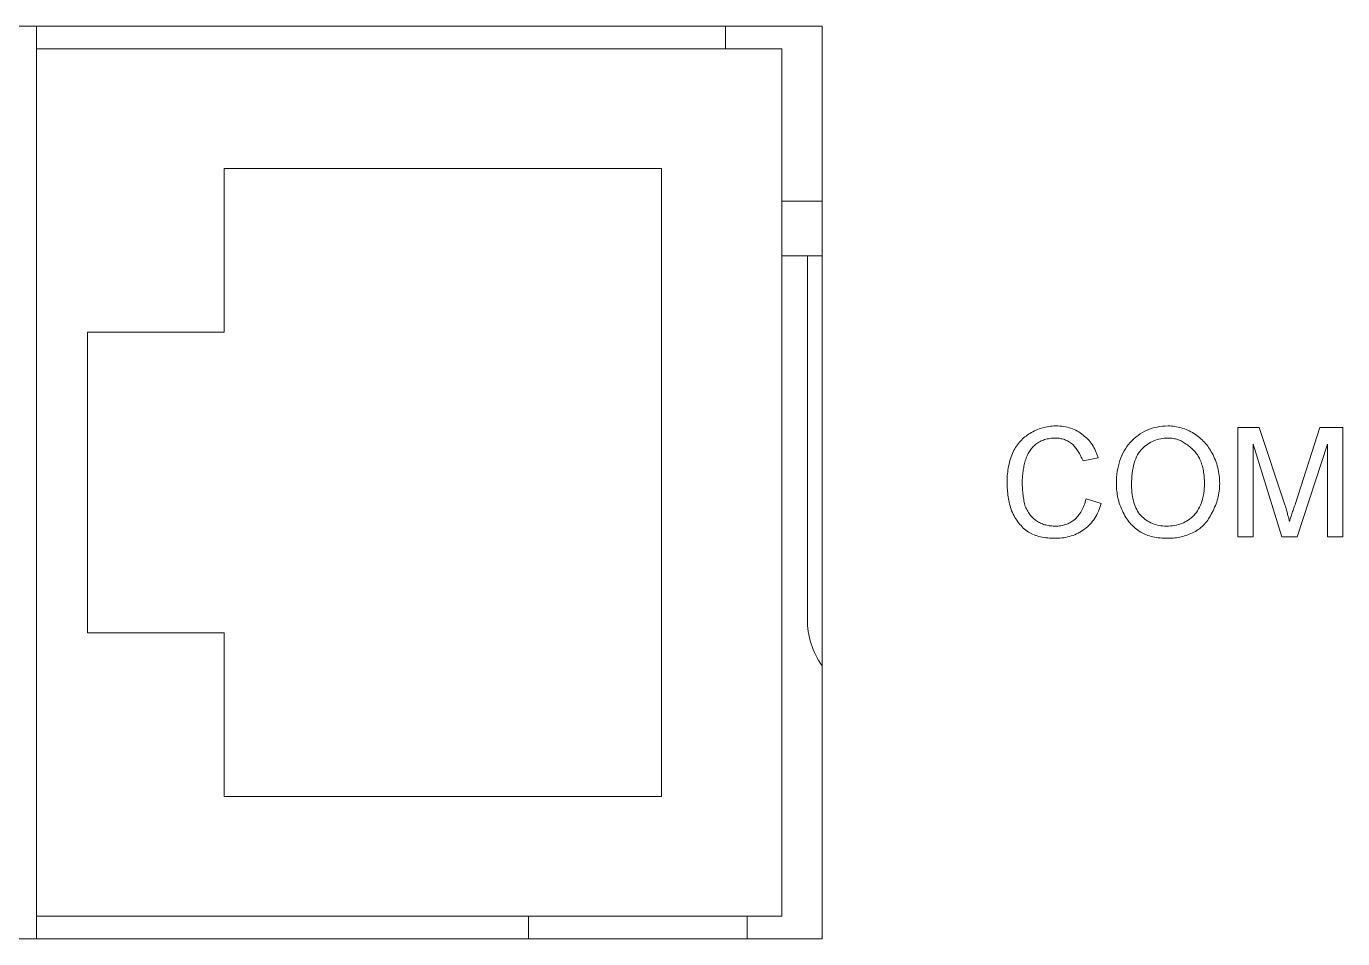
# Model space of a CAD drawing. Extents: x -194 to 239, y -574 to -265.
# Drawn here: x -103.81 to -96.19, y -326.64 to -321.35 of the extents above; entities that cross this region are included whole.
import ezdxf

# ---------------------------------------------------------------- set-up
doc = ezdxf.new("R2010")
doc.units = 0
doc.header["$LTSCALE"] = 0.5
doc.layers.add('VISIBLE', color=7, linetype='CONTINUOUS', lineweight=0)

msp = doc.modelspace()

# ---------------------------------------------------------------- linework, layer by layer
at = {"layer": 'VISIBLE', "color": 7, "lineweight": 5}
for p, q in [((-103.87022, -321.35381), (-99.2055, -321.35381)), ((-103.75005, -321.35381), (-103.75005, -321.48347)), ((-99.76528, -321.35381), (-99.76528, -321.48347)), ((-99.76528, -321.35381), (-99.76528, -321.48347)), ((-99.2055, -321.35381), (-99.2055, -326.63521)), ((-103.75005, -321.48347), (-103.75005, -326.50555)), ((-103.75005, -321.48347), (-99.43954, -321.48347)), ((-99.43954, -326.50555), (-99.43954, -321.48347)), ((-102.66531, -322.17606), (-100.1353, -322.17606)), ((-102.66531, -323.12482), (-102.66531, -322.17606)), ((-100.1353, -322.17606), (-100.1353, -325.81295)), ((-99.2055, -322.36581), (-99.43954, -322.36581)), ((-99.43954, -322.68206), (-99.2055, -322.68206)), ((-99.29089, -324.78514), (-99.29089, -322.68206)), ((-103.45594, -324.8642), (-103.45594, -323.12482)), ((-103.45594, -323.12482), (-102.66531, -323.12482)), ((-98.02591, -323.72555), (-98.01873, -323.72047)), ((-98.01873, -323.72047), (-98.01136, -323.71566)), ((-98.01136, -323.71566), (-98.00377, -323.71113)), ((-98.00377, -323.71113), (-97.99495, -323.70581)), ((-97.99495, -323.70581), (-97.98607, -323.70084)), ((-97.98607, -323.70084), (-97.97711, -323.69621)), ((-97.97711, -323.69621), (-97.96808, -323.69192)), ((-97.96808, -323.69192), (-97.95899, -323.68797)), ((-97.95899, -323.68797), (-97.94983, -323.68437)), ((-97.94983, -323.68437), (-97.9406, -323.68111)), ((-97.9406, -323.68111), (-97.9313, -323.67819)), ((-97.9313, -323.67819), (-97.92193, -323.67562)), ((-97.92193, -323.67562), (-97.91249, -323.67339)), ((-97.91249, -323.67339), (-97.90299, -323.6715)), ((-97.90299, -323.6715), (-97.89341, -323.66995)), ((-97.89341, -323.66995), (-97.88377, -323.66875)), ((-97.88377, -323.66875), (-97.87406, -323.6679)), ((-97.87406, -323.6679), (-97.86428, -323.66738)), ((-97.86428, -323.66738), (-97.85443, -323.66721)), ((-97.85443, -323.66721), (-97.84249, -323.66742)), ((-97.84249, -323.66742), (-97.83082, -323.66803)), ((-97.83082, -323.66803), (-97.81943, -323.66906)), ((-97.81943, -323.66906), (-97.80831, -323.6705)), ((-97.80831, -323.6705), (-97.79747, -323.67236)), ((-97.79747, -323.67236), (-97.7869, -323.67462)), ((-97.7869, -323.67462), (-97.7766, -323.6773)), ((-97.7766, -323.6773), (-97.76658, -323.68039)), ((-97.76658, -323.68039), (-97.75684, -323.68389)), ((-97.75684, -323.68389), (-97.74737, -323.6878)), ((-97.74737, -323.6878), (-97.73817, -323.69212)), ((-97.73817, -323.69212), (-97.72925, -323.69686)), ((-97.72925, -323.69686), (-97.7206, -323.70201)), ((-97.7206, -323.70201), (-97.71223, -323.70756)), ((-97.71223, -323.70756), (-97.70413, -323.71354)), ((-97.70413, -323.71354), (-97.69631, -323.71992)), ((-97.69631, -323.71992), (-97.68876, -323.72558)), ((-97.38949, -323.731), (-97.37731, -323.72157)), ((-97.37731, -323.72157), (-97.36478, -323.71288)), ((-97.36478, -323.71288), (-97.35192, -323.70496)), ((-97.35192, -323.70496), (-97.3387, -323.69778)), ((-97.3387, -323.69778), (-97.32515, -323.69137)), ((-97.32515, -323.69137), (-97.31125, -323.68571)), ((-97.31125, -323.68571), (-97.29701, -323.6808)), ((-97.29701, -323.6808), (-97.28243, -323.67665)), ((-97.28243, -323.67665), (-97.2675, -323.67325)), ((-97.2675, -323.67325), (-97.25223, -323.67061)), ((-97.25223, -323.67061), (-97.23662, -323.66872)), ((-97.23662, -323.66872), (-97.22066, -323.66759)), ((-97.22066, -323.66759), (-97.20436, -323.66721)), ((-97.20436, -323.66721), (-97.19451, -323.66738)), ((-97.19451, -323.66738), (-97.18473, -323.6679)), ((-97.18473, -323.6679), (-97.17502, -323.66875)), ((-97.17502, -323.66875), (-97.16538, -323.66995)), ((-97.16538, -323.66995), (-97.1558, -323.6715)), ((-97.1558, -323.6715), (-97.1463, -323.67339)), ((-97.1463, -323.67339), (-97.13686, -323.67562)), ((-97.13686, -323.67562), (-97.12749, -323.67819)), ((-97.12749, -323.67819), (-97.11819, -323.68111)), ((-97.11819, -323.68111), (-97.10896, -323.68437)), ((-97.10896, -323.68437), (-97.0998, -323.68797)), ((-97.0998, -323.68797), (-97.09071, -323.69192)), ((-97.09071, -323.69192), (-97.08168, -323.69621)), ((-97.08168, -323.69621), (-97.07272, -323.70084)), ((-97.07272, -323.70084), (-97.06384, -323.70581)), ((-97.06384, -323.70581), (-97.05502, -323.71113)), ((-97.05502, -323.71113), (-97.04637, -323.71673)), ((-97.04637, -323.71673), (-97.038, -323.72253)), ((-96.80026, -323.67599), (-96.67727, -323.67599)), ((-96.80026, -324.3085), (-96.80026, -323.67599)), ((-96.67727, -323.67599), (-96.52793, -324.12402)), ((-96.46644, -324.11523), (-96.32588, -323.67599)), ((-96.32588, -323.67599), (-96.19411, -323.67599)), ((-96.19411, -323.67599), (-96.19411, -324.3085)), ((-98.09121, -323.79953), (-98.0863, -323.79143)), ((-98.0863, -323.79143), (-98.08119, -323.78361)), ((-98.08119, -323.78361), (-98.07587, -323.77606)), ((-98.07587, -323.77606), (-98.07034, -323.76878)), ((-98.07034, -323.76878), (-98.06461, -323.76178)), ((-98.06461, -323.76178), (-98.05868, -323.75506)), ((-98.05868, -323.75506), (-98.05253, -323.74861)), ((-98.05253, -323.74861), (-98.04619, -323.74243)), ((-98.04619, -323.74243), (-98.03963, -323.73653)), ((-98.03963, -323.73653), (-98.03287, -323.7309)), ((-98.03287, -323.7309), (-98.02591, -323.72555)), ((-97.99351, -323.79716), (-97.99787, -323.80269)), ((-97.98895, -323.79184), (-97.99351, -323.79716)), ((-97.98418, -323.78673), (-97.98895, -323.79184)), ((-97.9792, -323.78182), (-97.98418, -323.78673)), ((-97.97402, -323.77712), (-97.9792, -323.78182)), ((-97.96863, -323.77263), (-97.97402, -323.77712)), ((-97.96304, -323.76837), (-97.96863, -323.77263)), ((-97.95724, -323.76439), (-97.96304, -323.76837)), ((-97.95124, -323.76068), (-97.95724, -323.76439)), ((-97.94502, -323.75725), (-97.95124, -323.76068)), ((-97.93861, -323.7541), (-97.94502, -323.75725)), ((-97.93198, -323.75121), (-97.93861, -323.7541)), ((-97.92516, -323.74861), (-97.93198, -323.75121)), ((-97.91812, -323.74627), (-97.92516, -323.74861)), ((-97.91088, -323.74421), (-97.91812, -323.74627)), ((-97.90343, -323.74243), (-97.91088, -323.74421)), ((-97.89578, -323.74092), (-97.90343, -323.74243)), ((-97.88792, -323.73968), (-97.89578, -323.74092)), ((-97.87986, -323.73872), (-97.88792, -323.73968)), ((-97.87159, -323.73804), (-97.87986, -323.73872)), ((-97.86311, -323.73762), (-97.87159, -323.73804)), ((-97.85443, -323.73749), (-97.86311, -323.73762)), ((-97.84788, -323.73762), (-97.85443, -323.73749)), ((-97.84139, -323.73804), (-97.84788, -323.73762)), ((-97.83497, -323.73872), (-97.84139, -323.73804)), ((-97.82863, -323.73968), (-97.83497, -323.73872)), ((-97.82235, -323.74092), (-97.82863, -323.73968)), ((-97.81614, -323.74243), (-97.82235, -323.74092)), ((-97.80999, -323.74421), (-97.81614, -323.74243)), ((-97.80392, -323.74627), (-97.80999, -323.74421)), ((-97.79791, -323.74861), (-97.80392, -323.74627)), ((-97.79198, -323.75121), (-97.79791, -323.74861)), ((-97.78611, -323.7541), (-97.79198, -323.75121)), ((-97.78031, -323.75725), (-97.78611, -323.7541)), ((-97.77458, -323.76068), (-97.78031, -323.75725)), ((-97.76892, -323.76439), (-97.77458, -323.76068)), ((-97.76332, -323.76837), (-97.76892, -323.76439)), ((-97.7578, -323.77263), (-97.76332, -323.76837)), ((-97.75344, -323.77712), (-97.7578, -323.77263)), ((-97.74915, -323.78182), (-97.75344, -323.77712)), ((-97.74493, -323.78673), (-97.74915, -323.78182)), ((-97.74078, -323.79184), (-97.74493, -323.78673)), ((-97.73669, -323.79716), (-97.74078, -323.79184)), ((-97.73268, -323.80269), (-97.73669, -323.79716)), ((-97.68876, -323.72558), (-97.68148, -323.73159)), ((-97.68148, -323.73159), (-97.67448, -323.73793)), ((-97.67448, -323.73793), (-97.66776, -323.74463)), ((-97.66776, -323.74463), (-97.6613, -323.75166)), ((-97.6613, -323.75166), (-97.65513, -323.75904)), ((-97.65513, -323.75904), (-97.64922, -323.76676)), ((-97.64922, -323.76676), (-97.6436, -323.77482)), ((-97.6436, -323.77482), (-97.63824, -323.78323)), ((-97.63824, -323.78323), (-97.63317, -323.79198)), ((-97.63317, -323.79198), (-97.62836, -323.80107)), ((-97.45085, -323.79895), (-97.44251, -323.78676)), ((-97.44251, -323.78676), (-97.43355, -323.77506)), ((-97.43355, -323.77506), (-97.42398, -323.76384)), ((-97.42398, -323.76384), (-97.41283, -323.75214)), ((-97.41283, -323.75214), (-97.40133, -323.74119)), ((-97.40133, -323.74119), (-97.38949, -323.731)), ((-97.34591, -323.79153), (-97.3537, -323.79898)), ((-97.33791, -323.78457), (-97.34591, -323.79153)), ((-97.32971, -323.77808), (-97.33791, -323.78457)), ((-97.32131, -323.77208), (-97.32971, -323.77808)), ((-97.31269, -323.76655), (-97.32131, -323.77208)), ((-97.30387, -323.76151), (-97.31269, -323.76655)), ((-97.29485, -323.75694), (-97.30387, -323.76151)), ((-97.28562, -323.75286), (-97.29485, -323.75694)), ((-97.27618, -323.74926), (-97.28562, -323.75286)), ((-97.26654, -323.74613), (-97.27618, -323.74926)), ((-97.25669, -323.74349), (-97.26654, -323.74613)), ((-97.24664, -323.74133), (-97.25669, -323.74349)), ((-97.23638, -323.73965), (-97.24664, -323.74133)), ((-97.22591, -323.73845), (-97.23638, -323.73965)), ((-97.21524, -323.73773), (-97.22591, -323.73845)), ((-97.20436, -323.73749), (-97.21524, -323.73773)), ((-97.19674, -323.73762), (-97.20436, -323.73749)), ((-97.18926, -323.73804), (-97.19674, -323.73762)), ((-97.18192, -323.73872), (-97.18926, -323.73804)), ((-97.17471, -323.73968), (-97.18192, -323.73872)), ((-97.16764, -323.74092), (-97.17471, -323.73968)), ((-97.16071, -323.74243), (-97.16764, -323.74092)), ((-97.15391, -323.74421), (-97.16071, -323.74243)), ((-97.14726, -323.74627), (-97.15391, -323.74421)), ((-97.14074, -323.74861), (-97.14726, -323.74627)), ((-97.13436, -323.75121), (-97.14074, -323.74861)), ((-97.12811, -323.7541), (-97.13436, -323.75121)), ((-97.122, -323.75725), (-97.12811, -323.7541)), ((-97.11603, -323.76068), (-97.122, -323.75725)), ((-97.1102, -323.76439), (-97.11603, -323.76068)), ((-97.1045, -323.76837), (-97.1102, -323.76439)), ((-97.09894, -323.77263), (-97.1045, -323.76837)), ((-97.09246, -323.77709), (-97.09894, -323.77263)), ((-97.08618, -323.78169), (-97.09246, -323.77709)), ((-97.0801, -323.78642), (-97.08618, -323.78169)), ((-97.07423, -323.79129), (-97.0801, -323.78642)), ((-97.06857, -323.7963), (-97.07423, -323.79129)), ((-97.06312, -323.80145), (-97.06857, -323.7963)), ((-97.038, -323.72253), (-97.0299, -323.72853)), ((-97.0299, -323.72853), (-97.02207, -323.73474)), ((-97.02207, -323.73474), (-97.01453, -323.74116)), ((-97.01453, -323.74116), (-97.00725, -323.74778)), ((-97.00725, -323.74778), (-97.00025, -323.75461)), ((-97.00025, -323.75461), (-96.99352, -323.76165)), ((-96.99352, -323.76165), (-96.98707, -323.76889)), ((-96.98707, -323.76889), (-96.9809, -323.77633)), ((-96.9809, -323.77633), (-96.97499, -323.78398)), ((-96.97499, -323.78398), (-96.96937, -323.79184)), ((-96.96937, -323.79184), (-96.96401, -323.79991)), ((-96.5455, -324.3085), (-96.71241, -323.77263)), ((-96.71241, -323.77263), (-96.71241, -324.3085)), ((-96.28196, -323.77263), (-96.45765, -324.3085)), ((-96.28196, -324.3085), (-96.28196, -323.77263)), ((-98.12182, -323.87832), (-98.11894, -323.86768)), ((-98.11894, -323.86768), (-98.11578, -323.85718)), ((-98.11578, -323.85718), (-98.11235, -323.84682)), ((-98.11235, -323.84682), (-98.10864, -323.83659)), ((-98.10864, -323.83659), (-98.10466, -323.8265)), ((-98.10466, -323.8265), (-98.1004, -323.81655)), ((-98.1004, -323.81655), (-98.09591, -323.8079)), ((-98.09591, -323.8079), (-98.09121, -323.79953)), ((-98.03013, -323.86926), (-98.03225, -323.87695)), ((-98.02783, -323.86168), (-98.03013, -323.86926)), ((-98.02532, -323.8543), (-98.02783, -323.86168)), ((-98.02261, -323.84713), (-98.02532, -323.8543)), ((-98.01969, -323.84016), (-98.02261, -323.84713)), ((-98.01657, -323.8334), (-98.01969, -323.84016)), ((-98.01324, -323.82684), (-98.01657, -323.8334)), ((-98.00971, -323.8205), (-98.01324, -323.82684)), ((-98.00597, -323.81435), (-98.00971, -323.8205)), ((-98.00202, -323.80842), (-98.00597, -323.81435)), ((-97.99787, -323.80269), (-98.00202, -323.80842)), ((-97.72873, -323.80842), (-97.73268, -323.80269)), ((-97.72486, -323.81435), (-97.72873, -323.80842)), ((-97.72105, -323.8205), (-97.72486, -323.81435)), ((-97.71731, -323.82684), (-97.72105, -323.8205)), ((-97.71363, -323.8334), (-97.71731, -323.82684)), ((-97.71003, -323.84016), (-97.71363, -323.8334)), ((-97.7065, -323.84713), (-97.71003, -323.84016)), ((-97.70303, -323.8543), (-97.7065, -323.84713)), ((-97.69963, -323.86168), (-97.70303, -323.8543)), ((-97.69631, -323.86926), (-97.69963, -323.86168)), ((-97.60846, -323.85169), (-97.69631, -323.86926)), ((-97.62836, -323.80107), (-97.62383, -323.81051)), ((-97.62383, -323.81051), (-97.61958, -323.82029)), ((-97.61958, -323.82029), (-97.6156, -323.83041)), ((-97.6156, -323.83041), (-97.61189, -323.84088)), ((-97.61189, -323.84088), (-97.60846, -323.85169)), ((-97.48791, -323.88213), (-97.48328, -323.86706)), ((-97.48328, -323.86706), (-97.47802, -323.85248)), ((-97.47802, -323.85248), (-97.47216, -323.83837)), ((-97.47216, -323.83837), (-97.46567, -323.82475)), ((-97.46567, -323.82475), (-97.45857, -323.81161)), ((-97.45857, -323.81161), (-97.45085, -323.79895)), ((-97.39574, -323.8696), (-97.39982, -323.88244)), ((-97.39117, -323.85745), (-97.39574, -323.8696)), ((-97.38613, -323.84599), (-97.39117, -323.85745)), ((-97.3806, -323.83522), (-97.38613, -323.84599)), ((-97.3746, -323.82513), (-97.3806, -323.83522)), ((-97.36811, -323.81573), (-97.3746, -323.82513)), ((-97.36115, -323.80701), (-97.36811, -323.81573)), ((-97.3537, -323.79898), (-97.36115, -323.80701)), ((-97.05787, -323.80674), (-97.06312, -323.80145)), ((-97.05282, -323.81216), (-97.05787, -323.80674)), ((-97.04798, -323.81772), (-97.05282, -323.81216)), ((-97.04335, -323.82341), (-97.04798, -323.81772)), ((-97.03892, -323.82925), (-97.04335, -323.82341)), ((-97.0347, -323.83522), (-97.03892, -323.82925)), ((-97.03069, -323.84133), (-97.0347, -323.83522)), ((-97.02688, -323.84757), (-97.03069, -323.84133)), ((-97.02328, -323.85395), (-97.02688, -323.84757)), ((-97.01988, -323.86047), (-97.02328, -323.85395)), ((-97.01669, -323.86823), (-97.01988, -323.86047)), ((-97.0137, -323.87612), (-97.01669, -323.86823)), ((-96.96401, -323.79991), (-96.95893, -323.80818)), ((-96.95893, -323.80818), (-96.95413, -323.81665)), ((-96.95413, -323.81665), (-96.9496, -323.82534)), ((-96.9496, -323.82534), (-96.94428, -323.83529)), ((-96.94428, -323.83529), (-96.93931, -323.84538)), ((-96.93931, -323.84538), (-96.93467, -323.8556)), ((-96.93467, -323.8556), (-96.93038, -323.86596)), ((-96.93038, -323.86596), (-96.92644, -323.87647)), ((-98.13431, -323.95663), (-98.13335, -323.94503)), ((-98.13335, -323.94503), (-98.13211, -323.93357)), ((-98.13211, -323.93357), (-98.1306, -323.92224)), ((-98.1306, -323.92224), (-98.12882, -323.91106)), ((-98.12882, -323.91106), (-98.12676, -323.90001)), ((-98.12676, -323.90001), (-98.12443, -323.88909)), ((-98.12443, -323.88909), (-98.12182, -323.87832)), ((-98.04523, -323.94613), (-98.04598, -323.95381)), ((-98.04433, -323.93844), (-98.04523, -323.94613)), ((-98.0433, -323.93075), (-98.04433, -323.93844)), ((-98.04214, -323.92307), (-98.0433, -323.93075)), ((-98.04083, -323.91538), (-98.04214, -323.92307)), ((-98.03939, -323.90769), (-98.04083, -323.91538)), ((-98.03781, -323.90001), (-98.03939, -323.90769)), ((-98.0361, -323.89232), (-98.03781, -323.90001)), ((-98.03424, -323.88463), (-98.0361, -323.89232)), ((-98.03225, -323.87695), (-98.03424, -323.88463)), ((-97.50181, -323.96466), (-97.50026, -323.94719)), ((-97.50026, -323.94719), (-97.4981, -323.9302)), ((-97.4981, -323.9302), (-97.49532, -323.9137)), ((-97.49532, -323.9137), (-97.49192, -323.89767)), ((-97.49192, -323.89767), (-97.48791, -323.88213)), ((-97.41135, -323.94064), (-97.41303, -323.9569)), ((-97.40919, -323.92506), (-97.41135, -323.94064)), ((-97.40655, -323.91016), (-97.40919, -323.92506)), ((-97.40342, -323.89596), (-97.40655, -323.91016)), ((-97.39982, -323.88244), (-97.40342, -323.89596)), ((-97.01092, -323.88415), (-97.0137, -323.87612)), ((-97.00835, -323.89232), (-97.01092, -323.88415)), ((-97.00598, -323.90062), (-97.00835, -323.89232)), ((-97.00382, -323.90906), (-97.00598, -323.90062)), ((-97.00186, -323.91764), (-97.00382, -323.90906)), ((-97.00011, -323.92636), (-97.00186, -323.91764)), ((-96.99857, -323.93521), (-97.00011, -323.92636)), ((-96.99723, -323.9442), (-96.99857, -323.93521)), ((-96.9961, -323.95333), (-96.99723, -323.9442)), ((-96.92644, -323.87647), (-96.92283, -323.8871)), ((-96.92283, -323.8871), (-96.91957, -323.89788)), ((-96.91957, -323.89788), (-96.91666, -323.90879)), ((-96.91666, -323.90879), (-96.91408, -323.91984)), ((-96.91408, -323.91984), (-96.91185, -323.93103)), ((-96.91185, -323.93103), (-96.90997, -323.94235)), ((-96.90997, -323.94235), (-96.90842, -323.95381)), ((-98.13554, -323.99225), (-98.13541, -323.98024)), ((-98.13544, -324.00319), (-98.13554, -323.99225)), ((-98.13513, -324.01407), (-98.13544, -324.00319)), ((-98.13541, -323.98024), (-98.13499, -323.96836)), ((-98.13462, -324.02488), (-98.13513, -324.01407)), ((-98.13499, -323.96836), (-98.13431, -323.95663)), ((-98.1339, -324.03562), (-98.13462, -324.02488)), ((-98.04763, -323.98456), (-98.0477, -323.99225)), ((-98.0477, -323.99225), (-98.04763, -324.00206)), ((-98.04742, -323.97687), (-98.04763, -323.98456)), ((-98.04763, -324.00206), (-98.04742, -324.01174)), ((-98.04708, -323.96919), (-98.04742, -323.97687)), ((-98.04742, -324.01174), (-98.04708, -324.02128)), ((-98.0466, -323.9615), (-98.04708, -323.96919)), ((-98.04708, -324.02128), (-98.0466, -324.03068)), ((-98.04598, -323.95381), (-98.0466, -323.9615)), ((-97.50304, -324.00103), (-97.50273, -323.9826)), ((-97.5029, -324.01194), (-97.50304, -324.00103)), ((-97.50249, -324.02272), (-97.5029, -324.01194)), ((-97.50273, -323.9826), (-97.50181, -323.96466)), ((-97.50181, -324.03336), (-97.50249, -324.02272)), ((-97.41495, -323.99149), (-97.41519, -324.00982)), ((-97.41519, -324.00982), (-97.41499, -324.02388)), ((-97.41499, -324.02388), (-97.41437, -324.03754)), ((-97.41423, -323.97385), (-97.41495, -323.99149)), ((-97.41303, -323.9569), (-97.41423, -323.97385)), ((-96.99517, -323.9626), (-96.9961, -323.95333)), ((-96.99445, -323.972), (-96.99517, -323.9626)), ((-96.99449, -324.02889), (-96.99376, -324.01513)), ((-96.99394, -323.98154), (-96.99445, -323.972)), ((-96.99363, -323.99122), (-96.99394, -323.98154)), ((-96.99376, -324.01513), (-96.99352, -324.00103)), ((-96.99352, -324.00103), (-96.99363, -323.99122)), ((-96.90842, -323.95381), (-96.90722, -323.96541)), ((-96.90722, -323.96541), (-96.90636, -323.97715)), ((-96.90636, -324.02286), (-96.90722, -324.03366)), ((-96.90636, -323.97715), (-96.90585, -323.98902)), ((-96.90585, -324.01198), (-96.90636, -324.02286)), ((-96.90585, -323.98902), (-96.90568, -324.00103)), ((-96.90568, -324.00103), (-96.90585, -324.01198)), ((-98.13297, -324.04629), (-98.1339, -324.03562)), ((-98.13184, -324.0569), (-98.13297, -324.04629)), ((-98.1305, -324.06743), (-98.13184, -324.0569)), ((-98.12896, -324.0779), (-98.1305, -324.06743)), ((-98.12721, -324.08829), (-98.12896, -324.0779)), ((-98.12525, -324.09862), (-98.12721, -324.08829)), ((-98.12309, -324.10888), (-98.12525, -324.09862)), ((-98.0466, -324.03068), (-98.04598, -324.03994)), ((-98.04598, -324.03994), (-98.04523, -324.04907)), ((-98.04523, -324.04907), (-98.04433, -324.05806)), ((-98.04433, -324.05806), (-98.0433, -324.06692)), ((-98.0433, -324.06692), (-98.04214, -324.07563)), ((-98.04214, -324.07563), (-98.04083, -324.08421)), ((-98.04083, -324.08421), (-98.03939, -324.09265)), ((-98.03939, -324.09265), (-98.03781, -324.10096)), ((-98.03781, -324.10096), (-98.0361, -324.10912)), ((-97.68368, -324.10809), (-97.68107, -324.09862)), ((-97.68107, -324.09862), (-97.67874, -324.08888)), ((-97.67874, -324.08888), (-97.59089, -324.11523)), ((-97.50084, -324.04386), (-97.50181, -324.03336)), ((-97.49961, -324.05422), (-97.50084, -324.04386)), ((-97.4981, -324.06445), (-97.49961, -324.05422)), ((-97.49631, -324.07453), (-97.4981, -324.06445)), ((-97.49426, -324.08449), (-97.49631, -324.07453)), ((-97.49192, -324.0943), (-97.49426, -324.08449)), ((-97.48931, -324.10398), (-97.49192, -324.0943)), ((-97.41437, -324.03754), (-97.41334, -324.05079)), ((-97.41334, -324.05079), (-97.4119, -324.06362)), ((-97.4119, -324.06362), (-97.41005, -324.07604)), ((-97.41005, -324.07604), (-97.40778, -324.08805)), ((-97.40778, -324.08805), (-97.4051, -324.09965)), ((-97.4051, -324.09965), (-97.40202, -324.11084)), ((-97.0089, -324.10425), (-97.00529, -324.09255)), ((-97.00529, -324.09255), (-97.00217, -324.08051)), ((-97.00217, -324.08051), (-96.99953, -324.06812)), ((-96.99953, -324.06812), (-96.99737, -324.05539)), ((-96.99737, -324.05539), (-96.99569, -324.04231)), ((-96.99569, -324.04231), (-96.99449, -324.02889)), ((-96.91957, -324.09708), (-96.92283, -324.10741)), ((-96.91666, -324.08668), (-96.91957, -324.09708)), ((-96.91408, -324.07622), (-96.91666, -324.08668)), ((-96.91185, -324.06568), (-96.91408, -324.07622)), ((-96.90997, -324.05508), (-96.91185, -324.06568)), ((-96.90842, -324.04441), (-96.90997, -324.05508)), ((-96.90722, -324.03366), (-96.90842, -324.04441)), ((-98.12072, -324.11908), (-98.12309, -324.10888)), ((-98.11815, -324.1292), (-98.12072, -324.11908)), ((-98.11537, -324.13925), (-98.11815, -324.1292)), ((-98.11238, -324.14924), (-98.11537, -324.13925)), ((-98.10919, -324.15916), (-98.11238, -324.14924)), ((-98.10469, -324.1689), (-98.10919, -324.15916)), ((-98.09999, -324.17837), (-98.10469, -324.1689)), ((-98.09509, -324.18757), (-98.09999, -324.17837)), ((-98.0361, -324.10912), (-98.03424, -324.11715)), ((-98.03424, -324.11715), (-98.03225, -324.12505)), ((-98.03225, -324.12505), (-98.03013, -324.1328)), ((-98.03013, -324.1328), (-98.02676, -324.14035)), ((-98.02676, -324.14035), (-98.02326, -324.14763)), ((-98.02326, -324.14763), (-98.01963, -324.15463)), ((-98.01963, -324.15463), (-98.01585, -324.16135)), ((-98.01585, -324.16135), (-98.01194, -324.1678)), ((-98.01194, -324.1678), (-98.00789, -324.17398)), ((-98.00789, -324.17398), (-98.0037, -324.17988)), ((-97.7195, -324.18098), (-97.71442, -324.17398)), ((-97.71442, -324.17398), (-97.70962, -324.16671)), ((-97.70962, -324.16671), (-97.70509, -324.15916)), ((-97.70509, -324.15916), (-97.70084, -324.15133)), ((-97.70084, -324.15133), (-97.69685, -324.14323)), ((-97.69685, -324.14323), (-97.69315, -324.13486)), ((-97.69315, -324.13486), (-97.68972, -324.12621)), ((-97.68972, -324.12621), (-97.68656, -324.11729)), ((-97.68656, -324.11729), (-97.68368, -324.10809)), ((-97.61165, -324.17134), (-97.61683, -324.18153)), ((-97.60681, -324.1608), (-97.61165, -324.17134)), ((-97.60232, -324.14993), (-97.60681, -324.1608)), ((-97.59816, -324.1387), (-97.60232, -324.14993)), ((-97.59435, -324.12714), (-97.59816, -324.1387)), ((-97.59089, -324.11523), (-97.59435, -324.12714)), ((-97.48643, -324.11352), (-97.48931, -324.10398)), ((-97.48328, -324.12292), (-97.48643, -324.11352)), ((-97.47984, -324.13218), (-97.48328, -324.12292)), ((-97.47614, -324.14131), (-97.47984, -324.13218)), ((-97.47216, -324.1503), (-97.47614, -324.14131)), ((-97.4679, -324.15916), (-97.47216, -324.1503)), ((-97.46337, -324.1689), (-97.4679, -324.15916)), ((-97.45857, -324.17837), (-97.46337, -324.1689)), ((-97.45349, -324.18757), (-97.45857, -324.17837)), ((-97.40202, -324.11084), (-97.39852, -324.12161)), ((-97.39852, -324.12161), (-97.3946, -324.13198)), ((-97.3946, -324.13198), (-97.39028, -324.14193)), ((-97.39028, -324.14193), (-97.38554, -324.15147)), ((-97.38554, -324.15147), (-97.3804, -324.1606)), ((-97.3804, -324.1606), (-97.37484, -324.16931)), ((-97.37484, -324.16931), (-97.36887, -324.17762)), ((-97.36887, -324.17762), (-97.36248, -324.18551)), ((-97.05502, -324.18551), (-97.04757, -324.17655)), ((-97.04757, -324.17655), (-97.04061, -324.16725)), ((-97.04061, -324.16725), (-97.03412, -324.15761)), ((-97.03412, -324.15761), (-97.02811, -324.14763)), ((-97.02811, -324.14763), (-97.02259, -324.1373)), ((-97.02259, -324.1373), (-97.01755, -324.12663)), ((-97.01755, -324.12663), (-97.01298, -324.11561)), ((-97.01298, -324.11561), (-97.0089, -324.10425)), ((-96.95413, -324.17765), (-96.95893, -324.18702)), ((-96.9496, -324.16794), (-96.95413, -324.17765)), ((-96.94428, -324.15802), (-96.9496, -324.16794)), ((-96.93931, -324.14804), (-96.94428, -324.15802)), ((-96.93467, -324.13798), (-96.93931, -324.14804)), ((-96.93038, -324.12786), (-96.93467, -324.13798)), ((-96.92644, -324.11767), (-96.93038, -324.12786)), ((-96.92283, -324.10741), (-96.92644, -324.11767)), ((-96.52793, -324.12402), (-96.52577, -324.1316)), ((-96.52577, -324.1316), (-96.52368, -324.13898)), ((-96.52368, -324.13898), (-96.52165, -324.14615)), ((-96.52165, -324.14615), (-96.5197, -324.15312)), ((-96.5197, -324.15312), (-96.51781, -324.15988)), ((-96.51781, -324.15988), (-96.51599, -324.16643)), ((-96.51599, -324.16643), (-96.51424, -324.17278)), ((-96.51424, -324.17278), (-96.51256, -324.17892)), ((-96.51256, -324.17892), (-96.51095, -324.18486)), ((-96.49053, -324.18318), (-96.4884, -324.17673)), ((-96.4884, -324.17673), (-96.48614, -324.17)), ((-96.48614, -324.17), (-96.48373, -324.163)), ((-96.48373, -324.163), (-96.48119, -324.15572)), ((-96.48119, -324.15572), (-96.47852, -324.14818)), ((-96.47852, -324.14818), (-96.4757, -324.14035)), ((-96.4757, -324.14035), (-96.47275, -324.13225)), ((-96.47275, -324.13225), (-96.46966, -324.12388)), ((-96.46966, -324.12388), (-96.46644, -324.11523)), ((-98.08997, -324.19649), (-98.09509, -324.18757)), ((-98.08465, -324.20514), (-98.08997, -324.19649)), ((-98.07913, -324.21351), (-98.08465, -324.20514)), ((-98.0734, -324.22161), (-98.07913, -324.21351)), ((-98.06746, -324.22943), (-98.0734, -324.22161)), ((-98.06132, -324.23698), (-98.06746, -324.22943)), ((-98.05497, -324.24426), (-98.06132, -324.23698)), ((-98.04842, -324.25126), (-98.05497, -324.24426)), ((-98.04166, -324.25798), (-98.04842, -324.25126)), ((-98.0037, -324.17988), (-97.99938, -324.18551)), ((-97.99938, -324.18551), (-97.99492, -324.19086)), ((-97.99492, -324.19086), (-97.99032, -324.19594)), ((-97.99032, -324.19594), (-97.98559, -324.20075)), ((-97.98559, -324.20075), (-97.98071, -324.20528)), ((-97.98071, -324.20528), (-97.9757, -324.20953)), ((-97.9757, -324.20953), (-97.97056, -324.21351)), ((-97.97056, -324.21351), (-97.96527, -324.21722)), ((-97.96527, -324.21722), (-97.95985, -324.22065)), ((-97.95985, -324.22065), (-97.95429, -324.22384)), ((-97.95429, -324.22384), (-97.94859, -324.22683)), ((-97.94859, -324.22683), (-97.94276, -324.22961)), ((-97.94276, -324.22961), (-97.93679, -324.23218)), ((-97.93679, -324.23218), (-97.93068, -324.23455)), ((-97.93068, -324.23455), (-97.92444, -324.23671)), ((-97.92444, -324.23671), (-97.91805, -324.23867)), ((-97.91805, -324.23867), (-97.91153, -324.24042)), ((-97.91153, -324.24042), (-97.90488, -324.24196)), ((-97.90488, -324.24196), (-97.89808, -324.2433)), ((-97.89808, -324.2433), (-97.89115, -324.24443)), ((-97.89115, -324.24443), (-97.88408, -324.24536)), ((-97.88408, -324.24536), (-97.87687, -324.24608)), ((-97.87687, -324.24608), (-97.86953, -324.24659)), ((-97.86953, -324.24659), (-97.86205, -324.2469)), ((-97.86205, -324.2469), (-97.85443, -324.247)), ((-97.85443, -324.247), (-97.84681, -324.24687)), ((-97.84681, -324.24687), (-97.83933, -324.24645)), ((-97.83933, -324.24645), (-97.83199, -324.24577)), ((-97.83199, -324.24577), (-97.82478, -324.24481)), ((-97.82478, -324.24481), (-97.81771, -324.24357)), ((-97.81771, -324.24357), (-97.81078, -324.24206)), ((-97.81078, -324.24206), (-97.80399, -324.24028)), ((-97.80399, -324.24028), (-97.79733, -324.23822)), ((-97.79733, -324.23822), (-97.79081, -324.23589)), ((-97.79081, -324.23589), (-97.78443, -324.23328)), ((-97.78443, -324.23328), (-97.77818, -324.2304)), ((-97.77818, -324.2304), (-97.77207, -324.22724)), ((-97.77207, -324.22724), (-97.7661, -324.22381)), ((-97.7661, -324.22381), (-97.76027, -324.2201)), ((-97.76027, -324.2201), (-97.75457, -324.21612)), ((-97.75457, -324.21612), (-97.74901, -324.21186)), ((-97.74901, -324.21186), (-97.74256, -324.20624)), ((-97.74256, -324.20624), (-97.73639, -324.20033)), ((-97.73639, -324.20033), (-97.73048, -324.19416)), ((-97.73048, -324.19416), (-97.72486, -324.18771)), ((-97.72486, -324.18771), (-97.7195, -324.18098)), ((-97.67064, -324.25071), (-97.67891, -324.25781)), ((-97.66271, -324.24326), (-97.67064, -324.25071)), ((-97.65513, -324.23547), (-97.66271, -324.24326)), ((-97.64789, -324.22734), (-97.65513, -324.23547)), ((-97.64099, -324.21887), (-97.64789, -324.22734)), ((-97.63443, -324.21005), (-97.64099, -324.21887)), ((-97.62822, -324.20088), (-97.63443, -324.21005)), ((-97.62236, -324.19138), (-97.62822, -324.20088)), ((-97.61683, -324.18153), (-97.62236, -324.19138)), ((-97.44814, -324.19649), (-97.45349, -324.18757)), ((-97.44251, -324.20514), (-97.44814, -324.19649)), ((-97.43661, -324.21351), (-97.44251, -324.20514)), ((-97.43043, -324.22161), (-97.43661, -324.21351)), ((-97.42398, -324.22943), (-97.43043, -324.22161)), ((-97.41725, -324.23698), (-97.42398, -324.22943)), ((-97.41025, -324.24426), (-97.41725, -324.23698)), ((-97.40298, -324.25126), (-97.41025, -324.24426)), ((-97.39543, -324.25798), (-97.40298, -324.25126)), ((-97.36248, -324.18551), (-97.35469, -324.19296)), ((-97.35469, -324.19296), (-97.3467, -324.19992)), ((-97.3467, -324.19992), (-97.3385, -324.20641)), ((-97.3385, -324.20641), (-97.33009, -324.21241)), ((-97.33009, -324.21241), (-97.32148, -324.21794)), ((-97.32148, -324.21794), (-97.31266, -324.22298)), ((-97.31266, -324.22298), (-97.30363, -324.22755)), ((-97.30363, -324.22755), (-97.2944, -324.23163)), ((-97.2944, -324.23163), (-97.28497, -324.23523)), ((-97.28497, -324.23523), (-97.27532, -324.23836)), ((-97.27532, -324.23836), (-97.26547, -324.241)), ((-97.26547, -324.241), (-97.25542, -324.24316)), ((-97.25542, -324.24316), (-97.24516, -324.24484)), ((-97.24516, -324.24484), (-97.23469, -324.24604)), ((-97.23469, -324.24604), (-97.22402, -324.24676)), ((-97.22402, -324.24676), (-97.21314, -324.247)), ((-97.21314, -324.247), (-97.2012, -324.24676)), ((-97.2012, -324.24676), (-97.18953, -324.24604)), ((-97.18953, -324.24604), (-97.17814, -324.24484)), ((-97.17814, -324.24484), (-97.16702, -324.24316)), ((-97.16702, -324.24316), (-97.15618, -324.241)), ((-97.15618, -324.241), (-97.14561, -324.23836)), ((-97.14561, -324.23836), (-97.13532, -324.23523)), ((-97.13532, -324.23523), (-97.1253, -324.23163)), ((-97.1253, -324.23163), (-97.11555, -324.22755)), ((-97.11555, -324.22755), (-97.10608, -324.22298)), ((-97.10608, -324.22298), (-97.09688, -324.21794)), ((-97.09688, -324.21794), (-97.08796, -324.21241)), ((-97.08796, -324.21241), (-97.07931, -324.20641)), ((-97.07931, -324.20641), (-97.07094, -324.19992)), ((-97.07094, -324.19992), (-97.06284, -324.19296)), ((-97.06284, -324.19296), (-97.05502, -324.18551)), ((-97.00725, -324.24961), (-97.01453, -324.25589)), ((-97.00025, -324.24299), (-97.00725, -324.24961)), ((-96.99352, -324.23602), (-97.00025, -324.24299)), ((-96.98707, -324.22871), (-96.99352, -324.23602)), ((-96.9809, -324.22106), (-96.98707, -324.22871)), ((-96.97499, -324.21307), (-96.9809, -324.22106)), ((-96.96937, -324.20473), (-96.97499, -324.21307)), ((-96.96401, -324.19605), (-96.96937, -324.20473)), ((-96.95893, -324.18702), (-96.96401, -324.19605)), ((-96.51095, -324.18486), (-96.5094, -324.19059)), ((-96.5094, -324.19059), (-96.50793, -324.19611)), ((-96.50793, -324.19611), (-96.50652, -324.20143)), ((-96.50652, -324.20143), (-96.50518, -324.20655)), ((-96.50518, -324.20655), (-96.50391, -324.21145)), ((-96.50391, -324.21145), (-96.50271, -324.21615)), ((-96.50271, -324.21615), (-96.50158, -324.22065)), ((-96.50158, -324.22065), (-96.50041, -324.21612)), ((-96.50041, -324.21612), (-96.49911, -324.21132)), ((-96.49911, -324.21132), (-96.49767, -324.20624)), ((-96.49767, -324.20624), (-96.49609, -324.20088)), ((-96.49609, -324.20088), (-96.49437, -324.19526)), ((-96.49437, -324.19526), (-96.49252, -324.18935)), ((-96.49252, -324.18935), (-96.49053, -324.18318)), ((-98.03469, -324.26444), (-98.04166, -324.25798)), ((-98.02752, -324.27061), (-98.03469, -324.26444)), ((-98.02014, -324.27652), (-98.02752, -324.27061)), ((-98.01256, -324.28214), (-98.02014, -324.27652)), ((-98.00473, -324.2864), (-98.01256, -324.28214)), ((-97.99663, -324.29038), (-98.00473, -324.2864)), ((-97.98826, -324.29408), (-97.99663, -324.29038)), ((-97.97961, -324.29752), (-97.98826, -324.29408)), ((-97.97069, -324.30067), (-97.97961, -324.29752)), ((-97.9615, -324.30356), (-97.97069, -324.30067)), ((-97.95202, -324.30616), (-97.9615, -324.30356)), ((-97.94228, -324.3085), (-97.95202, -324.30616)), ((-97.93226, -324.31056), (-97.94228, -324.3085)), ((-97.92196, -324.31234), (-97.93226, -324.31056)), ((-97.9114, -324.31385), (-97.92196, -324.31234)), ((-97.90055, -324.31509), (-97.9114, -324.31385)), ((-97.88943, -324.31605), (-97.90055, -324.31509)), ((-97.87804, -324.31673), (-97.88943, -324.31605)), ((-97.86637, -324.31714), (-97.87804, -324.31673)), ((-97.85443, -324.31728), (-97.86637, -324.31714)), ((-97.84246, -324.31708), (-97.85443, -324.31728)), ((-97.83069, -324.31646), (-97.84246, -324.31708)), ((-97.81912, -324.31543), (-97.83069, -324.31646)), ((-97.80776, -324.31399), (-97.81912, -324.31543)), ((-97.79661, -324.31213), (-97.80776, -324.31399)), ((-97.78566, -324.30987), (-97.79661, -324.31213)), ((-97.77492, -324.30719), (-97.78566, -324.30987)), ((-97.76439, -324.3041), (-97.77492, -324.30719)), ((-97.75406, -324.3006), (-97.76439, -324.3041)), ((-97.74394, -324.29669), (-97.75406, -324.3006)), ((-97.73402, -324.29237), (-97.74394, -324.29669)), ((-97.72431, -324.28763), (-97.73402, -324.29237)), ((-97.7148, -324.28249), (-97.72431, -324.28763)), ((-97.7055, -324.27693), (-97.7148, -324.28249)), ((-97.69641, -324.27096), (-97.7055, -324.27693)), ((-97.68752, -324.26457), (-97.69641, -324.27096)), ((-97.67891, -324.25781), (-97.68752, -324.26457)), ((-97.3876, -324.26444), (-97.39543, -324.25798)), ((-97.37951, -324.27061), (-97.3876, -324.26444)), ((-97.37113, -324.27652), (-97.37951, -324.27061)), ((-97.36248, -324.28214), (-97.37113, -324.27652)), ((-97.35466, -324.2864), (-97.36248, -324.28214)), ((-97.34656, -324.29038), (-97.35466, -324.2864)), ((-97.33819, -324.29408), (-97.34656, -324.29038)), ((-97.32954, -324.29752), (-97.33819, -324.29408)), ((-97.32062, -324.30067), (-97.32954, -324.29752)), ((-97.31142, -324.30356), (-97.32062, -324.30067)), ((-97.30195, -324.30616), (-97.31142, -324.30356)), ((-97.29221, -324.3085), (-97.30195, -324.30616)), ((-97.28219, -324.31056), (-97.29221, -324.3085)), ((-97.27189, -324.31234), (-97.28219, -324.31056)), ((-97.26132, -324.31385), (-97.27189, -324.31234)), ((-97.25048, -324.31509), (-97.26132, -324.31385)), ((-97.23936, -324.31605), (-97.25048, -324.31509)), ((-97.22797, -324.31673), (-97.23936, -324.31605)), ((-97.2163, -324.31714), (-97.22797, -324.31673)), ((-97.20436, -324.31728), (-97.2163, -324.31714)), ((-97.19451, -324.31714), (-97.20436, -324.31728)), ((-97.18473, -324.31673), (-97.19451, -324.31714)), ((-97.17502, -324.31605), (-97.18473, -324.31673)), ((-97.16538, -324.31509), (-97.17502, -324.31605)), ((-97.1558, -324.31385), (-97.16538, -324.31509)), ((-97.1463, -324.31234), (-97.1558, -324.31385)), ((-97.13686, -324.31056), (-97.1463, -324.31234)), ((-97.12749, -324.3085), (-97.13686, -324.31056)), ((-97.11819, -324.30616), (-97.12749, -324.3085)), ((-97.10896, -324.30356), (-97.11819, -324.30616)), ((-97.0998, -324.30067), (-97.10896, -324.30356)), ((-97.09071, -324.29752), (-97.0998, -324.30067)), ((-97.08168, -324.29408), (-97.09071, -324.29752)), ((-97.07272, -324.29038), (-97.08168, -324.29408)), ((-97.06384, -324.2864), (-97.07272, -324.29038)), ((-97.05502, -324.28214), (-97.06384, -324.2864)), ((-97.04637, -324.27758), (-97.05502, -324.28214)), ((-97.038, -324.27267), (-97.04637, -324.27758)), ((-97.0299, -324.26742), (-97.038, -324.27267)), ((-97.02207, -324.26183), (-97.0299, -324.26742)), ((-97.01453, -324.25589), (-97.02207, -324.26183)), ((-96.71241, -324.3085), (-96.80026, -324.3085)), ((-96.45765, -324.3085), (-96.5455, -324.3085)), ((-96.19411, -324.3085), (-96.28196, -324.3085)), ((-102.66531, -324.8642), (-103.45594, -324.8642)), ((-102.66531, -325.81295), (-102.66531, -324.8642)), ((-100.1353, -325.81295), (-102.66531, -325.81295)), ((-103.75005, -326.50555), (-99.43954, -326.50555)), ((-103.75005, -326.50555), (-103.75005, -326.63521)), ((-100.90379, -326.63521), (-100.90379, -326.50555)), ((-99.63878, -326.63521), (-99.63878, -326.50555)), ((-99.2055, -326.63521), (-103.87022, -326.63521))]:
    msp.add_line(p, q, dxfattribs=at)
msp.add_arc((-98.81652, -324.78514), 0.47438, 179.999998, 214.91521, dxfattribs=at)

doc.saveas('drawing.dxf')
